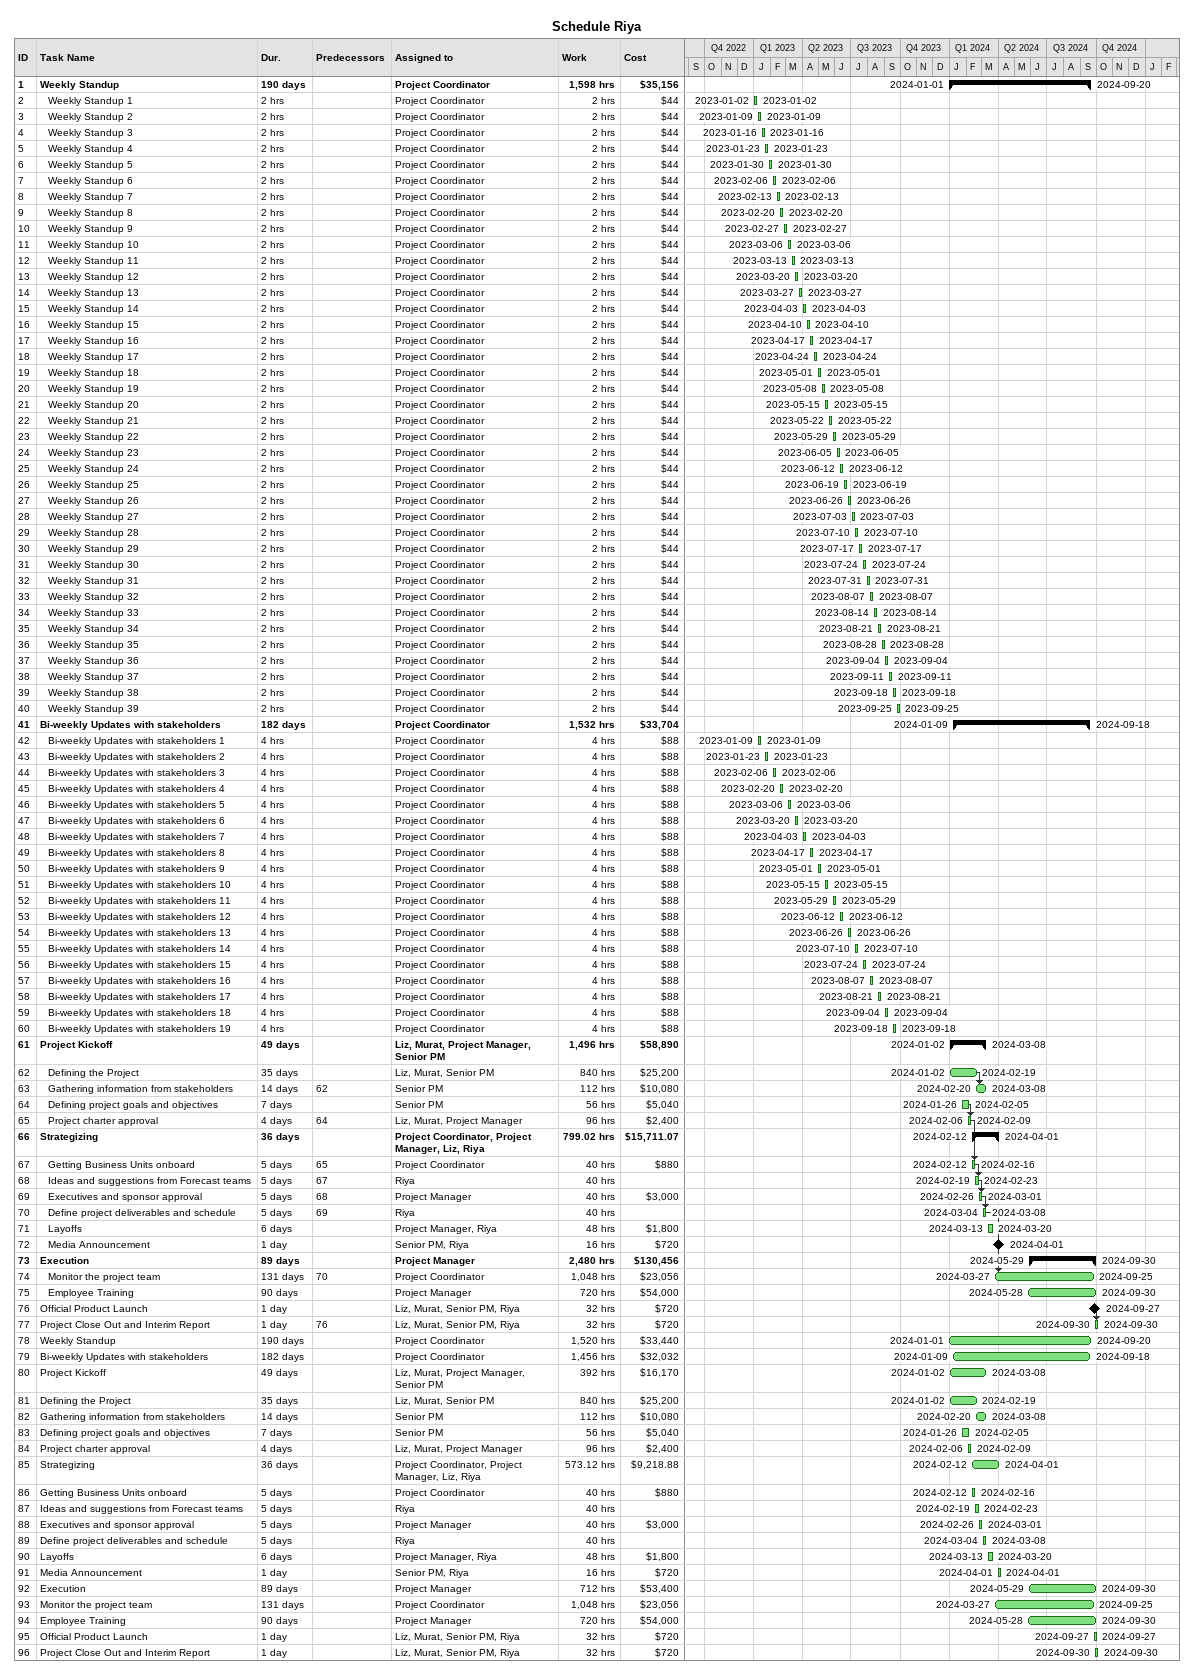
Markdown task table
Schedule Riya

| ID | Level | Task | Duration | Start | Finish | Predecessors | Resources | Work (h) | Cost ($) |
|---|---|---|---|---|---|---|---|---|---|
| 1 | 1 | **Weekly Standup** | 190d | 2024-01-01 | 2024-09-20 |  | Project Coordinator | 1598 | 35156 |
| 2 | 2 | Weekly Standup 1 | 2h | 2023-01-02 | 2023-01-02 |  | Project Coordinator | 2 | 44 |
| 3 | 2 | Weekly Standup 2 | 2h | 2023-01-09 | 2023-01-09 |  | Project Coordinator | 2 | 44 |
| 4 | 2 | Weekly Standup 3 | 2h | 2023-01-16 | 2023-01-16 |  | Project Coordinator | 2 | 44 |
| 5 | 2 | Weekly Standup 4 | 2h | 2023-01-23 | 2023-01-23 |  | Project Coordinator | 2 | 44 |
| 6 | 2 | Weekly Standup 5 | 2h | 2023-01-30 | 2023-01-30 |  | Project Coordinator | 2 | 44 |
| 7 | 2 | Weekly Standup 6 | 2h | 2023-02-06 | 2023-02-06 |  | Project Coordinator | 2 | 44 |
| 8 | 2 | Weekly Standup 7 | 2h | 2023-02-13 | 2023-02-13 |  | Project Coordinator | 2 | 44 |
| 9 | 2 | Weekly Standup 8 | 2h | 2023-02-20 | 2023-02-20 |  | Project Coordinator | 2 | 44 |
| 10 | 2 | Weekly Standup 9 | 2h | 2023-02-27 | 2023-02-27 |  | Project Coordinator | 2 | 44 |
| 11 | 2 | Weekly Standup 10 | 2h | 2023-03-06 | 2023-03-06 |  | Project Coordinator | 2 | 44 |
| 12 | 2 | Weekly Standup 11 | 2h | 2023-03-13 | 2023-03-13 |  | Project Coordinator | 2 | 44 |
| 13 | 2 | Weekly Standup 12 | 2h | 2023-03-20 | 2023-03-20 |  | Project Coordinator | 2 | 44 |
| 14 | 2 | Weekly Standup 13 | 2h | 2023-03-27 | 2023-03-27 |  | Project Coordinator | 2 | 44 |
| 15 | 2 | Weekly Standup 14 | 2h | 2023-04-03 | 2023-04-03 |  | Project Coordinator | 2 | 44 |
| 16 | 2 | Weekly Standup 15 | 2h | 2023-04-10 | 2023-04-10 |  | Project Coordinator | 2 | 44 |
| 17 | 2 | Weekly Standup 16 | 2h | 2023-04-17 | 2023-04-17 |  | Project Coordinator | 2 | 44 |
| 18 | 2 | Weekly Standup 17 | 2h | 2023-04-24 | 2023-04-24 |  | Project Coordinator | 2 | 44 |
| 19 | 2 | Weekly Standup 18 | 2h | 2023-05-01 | 2023-05-01 |  | Project Coordinator | 2 | 44 |
| 20 | 2 | Weekly Standup 19 | 2h | 2023-05-08 | 2023-05-08 |  | Project Coordinator | 2 | 44 |
| 21 | 2 | Weekly Standup 20 | 2h | 2023-05-15 | 2023-05-15 |  | Project Coordinator | 2 | 44 |
| 22 | 2 | Weekly Standup 21 | 2h | 2023-05-22 | 2023-05-22 |  | Project Coordinator | 2 | 44 |
| 23 | 2 | Weekly Standup 22 | 2h | 2023-05-29 | 2023-05-29 |  | Project Coordinator | 2 | 44 |
| 24 | 2 | Weekly Standup 23 | 2h | 2023-06-05 | 2023-06-05 |  | Project Coordinator | 2 | 44 |
| 25 | 2 | Weekly Standup 24 | 2h | 2023-06-12 | 2023-06-12 |  | Project Coordinator | 2 | 44 |
| 26 | 2 | Weekly Standup 25 | 2h | 2023-06-19 | 2023-06-19 |  | Project Coordinator | 2 | 44 |
| 27 | 2 | Weekly Standup 26 | 2h | 2023-06-26 | 2023-06-26 |  | Project Coordinator | 2 | 44 |
| 28 | 2 | Weekly Standup 27 | 2h | 2023-07-03 | 2023-07-03 |  | Project Coordinator | 2 | 44 |
| 29 | 2 | Weekly Standup 28 | 2h | 2023-07-10 | 2023-07-10 |  | Project Coordinator | 2 | 44 |
| 30 | 2 | Weekly Standup 29 | 2h | 2023-07-17 | 2023-07-17 |  | Project Coordinator | 2 | 44 |
| 31 | 2 | Weekly Standup 30 | 2h | 2023-07-24 | 2023-07-24 |  | Project Coordinator | 2 | 44 |
| 32 | 2 | Weekly Standup 31 | 2h | 2023-07-31 | 2023-07-31 |  | Project Coordinator | 2 | 44 |
| 33 | 2 | Weekly Standup 32 | 2h | 2023-08-07 | 2023-08-07 |  | Project Coordinator | 2 | 44 |
| 34 | 2 | Weekly Standup 33 | 2h | 2023-08-14 | 2023-08-14 |  | Project Coordinator | 2 | 44 |
| 35 | 2 | Weekly Standup 34 | 2h | 2023-08-21 | 2023-08-21 |  | Project Coordinator | 2 | 44 |
| 36 | 2 | Weekly Standup 35 | 2h | 2023-08-28 | 2023-08-28 |  | Project Coordinator | 2 | 44 |
| 37 | 2 | Weekly Standup 36 | 2h | 2023-09-04 | 2023-09-04 |  | Project Coordinator | 2 | 44 |
| 38 | 2 | Weekly Standup 37 | 2h | 2023-09-11 | 2023-09-11 |  | Project Coordinator | 2 | 44 |
| 39 | 2 | Weekly Standup 38 | 2h | 2023-09-18 | 2023-09-18 |  | Project Coordinator | 2 | 44 |
| 40 | 2 | Weekly Standup 39 | 2h | 2023-09-25 | 2023-09-25 |  | Project Coordinator | 2 | 44 |
| 41 | 1 | **Bi-weekly Updates with stakeholders** | 182d | 2024-01-09 | 2024-09-18 |  | Project Coordinator | 1532 | 33704 |
| 42 | 2 | Bi-weekly Updates with stakeholders 1 | 4h | 2023-01-09 | 2023-01-09 |  | Project Coordinator | 4 | 88 |
| 43 | 2 | Bi-weekly Updates with stakeholders 2 | 4h | 2023-01-23 | 2023-01-23 |  | Project Coordinator | 4 | 88 |
| 44 | 2 | Bi-weekly Updates with stakeholders 3 | 4h | 2023-02-06 | 2023-02-06 |  | Project Coordinator | 4 | 88 |
| 45 | 2 | Bi-weekly Updates with stakeholders 4 | 4h | 2023-02-20 | 2023-02-20 |  | Project Coordinator | 4 | 88 |
| 46 | 2 | Bi-weekly Updates with stakeholders 5 | 4h | 2023-03-06 | 2023-03-06 |  | Project Coordinator | 4 | 88 |
| 47 | 2 | Bi-weekly Updates with stakeholders 6 | 4h | 2023-03-20 | 2023-03-20 |  | Project Coordinator | 4 | 88 |
| 48 | 2 | Bi-weekly Updates with stakeholders 7 | 4h | 2023-04-03 | 2023-04-03 |  | Project Coordinator | 4 | 88 |
| 49 | 2 | Bi-weekly Updates with stakeholders 8 | 4h | 2023-04-17 | 2023-04-17 |  | Project Coordinator | 4 | 88 |
| 50 | 2 | Bi-weekly Updates with stakeholders 9 | 4h | 2023-05-01 | 2023-05-01 |  | Project Coordinator | 4 | 88 |
| 51 | 2 | Bi-weekly Updates with stakeholders 10 | 4h | 2023-05-15 | 2023-05-15 |  | Project Coordinator | 4 | 88 |
| 52 | 2 | Bi-weekly Updates with stakeholders 11 | 4h | 2023-05-29 | 2023-05-29 |  | Project Coordinator | 4 | 88 |
| 53 | 2 | Bi-weekly Updates with stakeholders 12 | 4h | 2023-06-12 | 2023-06-12 |  | Project Coordinator | 4 | 88 |
| 54 | 2 | Bi-weekly Updates with stakeholders 13 | 4h | 2023-06-26 | 2023-06-26 |  | Project Coordinator | 4 | 88 |
| 55 | 2 | Bi-weekly Updates with stakeholders 14 | 4h | 2023-07-10 | 2023-07-10 |  | Project Coordinator | 4 | 88 |
| 56 | 2 | Bi-weekly Updates with stakeholders 15 | 4h | 2023-07-24 | 2023-07-24 |  | Project Coordinator | 4 | 88 |
| 57 | 2 | Bi-weekly Updates with stakeholders 16 | 4h | 2023-08-07 | 2023-08-07 |  | Project Coordinator | 4 | 88 |
| 58 | 2 | Bi-weekly Updates with stakeholders 17 | 4h | 2023-08-21 | 2023-08-21 |  | Project Coordinator | 4 | 88 |
| 59 | 2 | Bi-weekly Updates with stakeholders 18 | 4h | 2023-09-04 | 2023-09-04 |  | Project Coordinator | 4 | 88 |
| 60 | 2 | Bi-weekly Updates with stakeholders 19 | 4h | 2023-09-18 | 2023-09-18 |  | Project Coordinator | 4 | 88 |
| 61 | 1 | **Project Kickoff** | 49d | 2024-01-02 | 2024-03-08 |  | Liz, Murat, Project Manager, Senior PM | 1496 | 58890 |
| 62 | 2 | Defining the Project | 35d | 2024-01-02 | 2024-02-19 |  | Liz, Murat, Senior PM | 840 | 25200 |
| 63 | 2 | Gathering information from stakeholders | 14d | 2024-02-20 | 2024-03-08 | 62 | Senior PM | 112 | 10080 |
| 64 | 2 | Defining project goals and objectives | 7d | 2024-01-26 | 2024-02-05 |  | Senior PM | 56 | 5040 |
| 65 | 2 | Project charter approval | 4d | 2024-02-06 | 2024-02-09 | 64 | Liz, Murat, Project Manager | 96 | 2400 |
| 66 | 1 | **Strategizing** | 36d | 2024-02-12 | 2024-04-01 |  | Project Coordinator, Project Manager, Liz, Riya | 799.02 | 15711.07 |
| 67 | 2 | Getting Business Units onboard | 5d | 2024-02-12 | 2024-02-16 | 65 | Project Coordinator | 40 | 880 |
| 68 | 2 | Ideas and suggestions from Forecast teams | 5d | 2024-02-19 | 2024-02-23 | 67 | Riya | 40 |  |
| 69 | 2 | Executives and sponsor approval | 5d | 2024-02-26 | 2024-03-01 | 68 | Project Manager | 40 | 3000 |
| 70 | 2 | Define project deliverables and schedule | 5d | 2024-03-04 | 2024-03-08 | 69 | Riya | 40 |  |
| 71 | 2 | Layoffs | 6d | 2024-03-13 | 2024-03-20 |  | Project Manager, Riya | 48 | 1800 |
| 72 | 2 | Media Announcement | 1d | 2024-04-01 | 2024-04-01 |  | Senior PM, Riya | 16 | 720 |
| 73 | 1 | **Execution** | 89d | 2024-05-29 | 2024-09-30 |  | Project Manager | 2480 | 130456 |
| 74 | 2 | Monitor the project team | 131d | 2024-03-27 | 2024-09-25 | 70 | Project Coordinator | 1048 | 23056 |
| 75 | 2 | Employee Training | 90d | 2024-05-28 | 2024-09-30 |  | Project Manager | 720 | 54000 |
| 76 | 1 | Official Product Launch | 1d | 2024-09-27 | 2024-09-27 |  | Liz, Murat, Senior PM, Riya | 32 | 720 |
| 77 | 1 | Project Close Out and Interim Report | 1d | 2024-09-30 | 2024-09-30 | 76 | Liz, Murat, Senior PM, Riya | 32 | 720 |
| 78 | 1 | Weekly Standup | 190d | 2024-01-01 | 2024-09-20 |  | Project Coordinator | 1520 | 33440 |
| 79 | 1 | Bi-weekly Updates with stakeholders | 182d | 2024-01-09 | 2024-09-18 |  | Project Coordinator | 1456 | 32032 |
| 80 | 1 | Project Kickoff | 49d | 2024-01-02 | 2024-03-08 |  | Liz, Murat, Project Manager, Senior PM | 392 | 16170 |
| 81 | 1 | Defining the Project | 35d | 2024-01-02 | 2024-02-19 |  | Liz, Murat, Senior PM | 840 | 25200 |
| 82 | 1 | Gathering information from stakeholders | 14d | 2024-02-20 | 2024-03-08 |  | Senior PM | 112 | 10080 |
| 83 | 1 | Defining project goals and objectives | 7d | 2024-01-26 | 2024-02-05 |  | Senior PM | 56 | 5040 |
| 84 | 1 | Project charter approval | 4d | 2024-02-06 | 2024-02-09 |  | Liz, Murat, Project Manager | 96 | 2400 |
| 85 | 1 | Strategizing | 36d | 2024-02-12 | 2024-04-01 |  | Project Coordinator, Project Manager, Liz, Riya | 573.12 | 9218.88 |
| 86 | 1 | Getting Business Units onboard | 5d | 2024-02-12 | 2024-02-16 |  | Project Coordinator | 40 | 880 |
| 87 | 1 | Ideas and suggestions from Forecast teams | 5d | 2024-02-19 | 2024-02-23 |  | Riya | 40 |  |
| 88 | 1 | Executives and sponsor approval | 5d | 2024-02-26 | 2024-03-01 |  | Project Manager | 40 | 3000 |
| 89 | 1 | Define project deliverables and schedule | 5d | 2024-03-04 | 2024-03-08 |  | Riya | 40 |  |
| 90 | 1 | Layoffs | 6d | 2024-03-13 | 2024-03-20 |  | Project Manager, Riya | 48 | 1800 |
| 91 | 1 | Media Announcement | 1d | 2024-04-01 | 2024-04-01 |  | Senior PM, Riya | 16 | 720 |
| 92 | 1 | Execution | 89d | 2024-05-29 | 2024-09-30 |  | Project Manager | 712 | 53400 |
| 93 | 1 | Monitor the project team | 131d | 2024-03-27 | 2024-09-25 |  | Project Coordinator | 1048 | 23056 |
| 94 | 1 | Employee Training | 90d | 2024-05-28 | 2024-09-30 |  | Project Manager | 720 | 54000 |
| 95 | 1 | Official Product Launch | 1d | 2024-09-27 | 2024-09-27 |  | Liz, Murat, Senior PM, Riya | 32 | 720 |
| 96 | 1 | Project Close Out and Interim Report | 1d | 2024-09-30 | 2024-09-30 |  | Liz, Murat, Senior PM, Riya | 32 | 720 |
